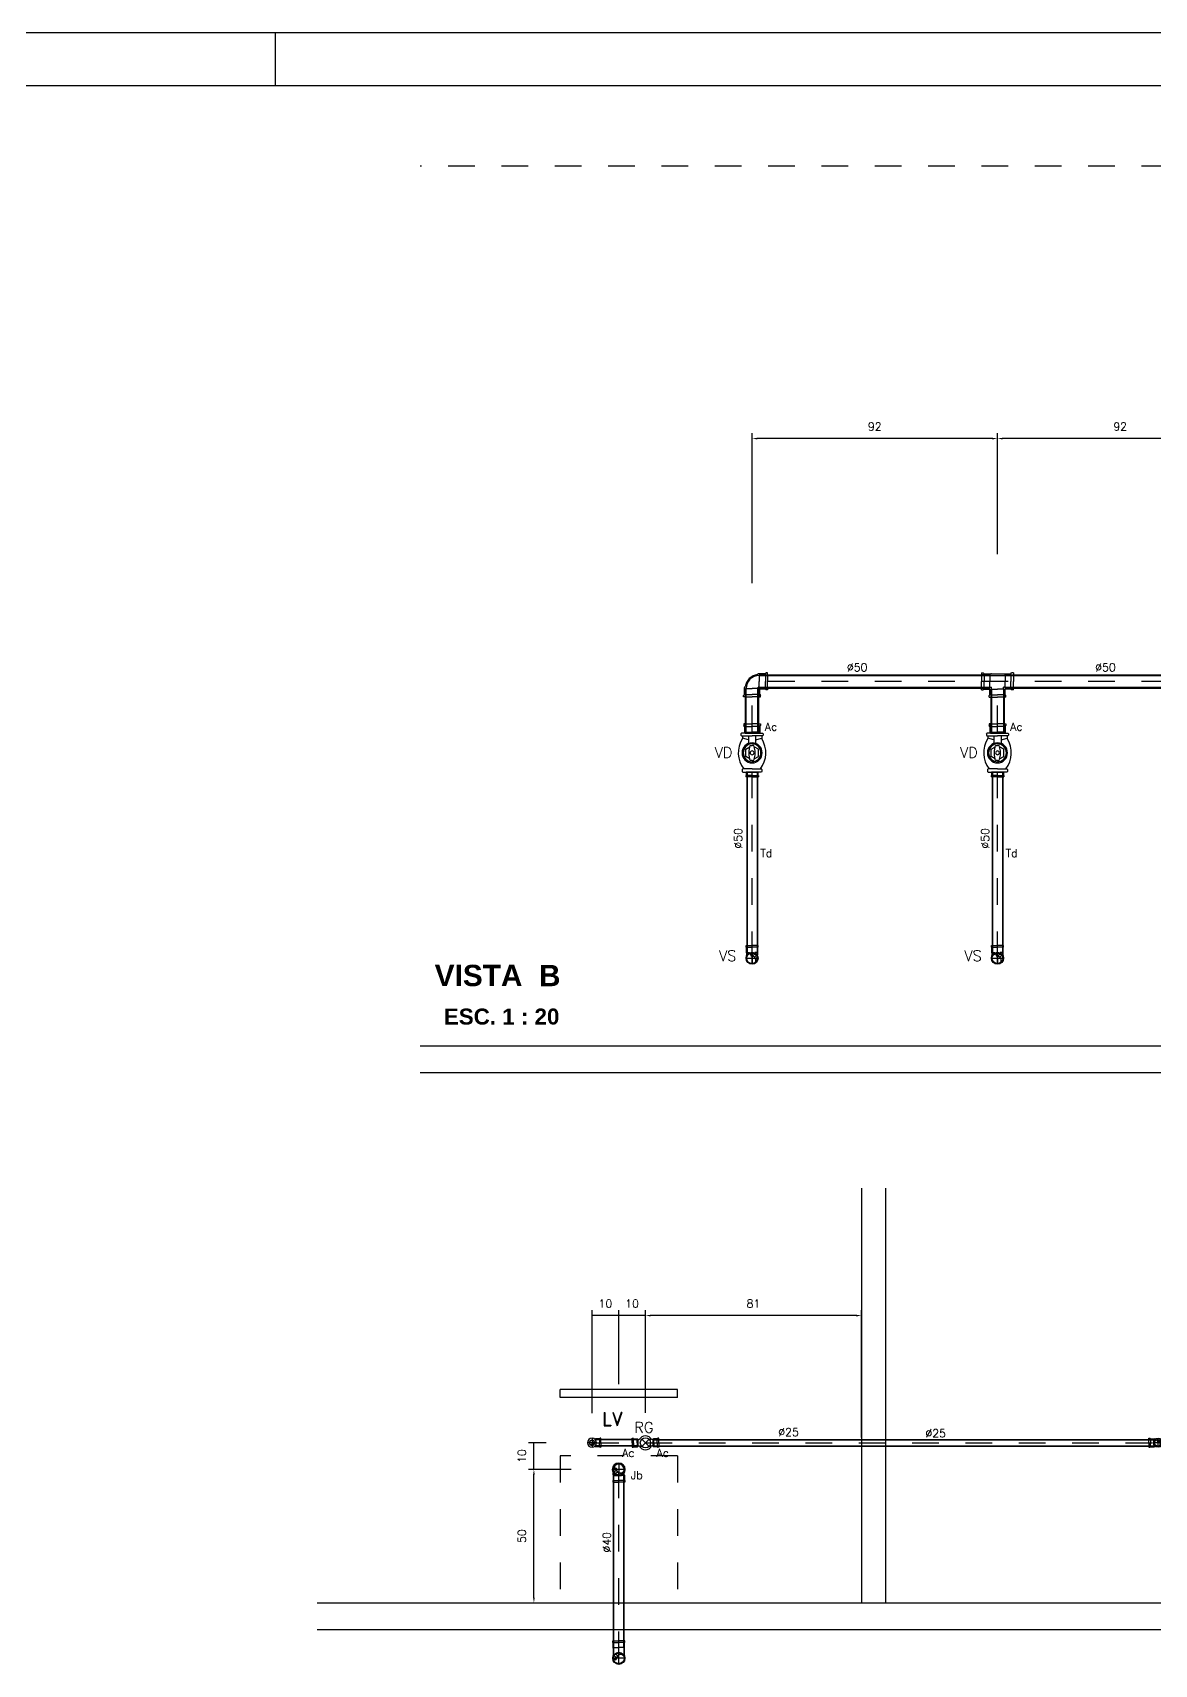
# Model space of a CAD drawing. Header units: millimetres. Extents: x -2485 to 3289, y -257 to 1952.
# Drawn here: x 8.31 to 12.52, y 20.9 to 27.02 of the extents above; entities that cross this region are included whole.
import ezdxf
from ezdxf.enums import TextEntityAlignment as Align

# ---------------------------------------------------------------- set-up
doc = ezdxf.new("R2010")
doc.units = ezdxf.units.MM
doc.header["$LTSCALE"] = 0.3
for name, pattern in [('CONTINUO', [0]), ('HID', [0.37, 0.07, -0.1, 0.03, -0.1, 0.07]), ('HIDDEN2', [0.1875, 0.125, -0.0625]), ('T-5CM', [0.1, 0.05, -0.05])]:
    doc.linetypes.add(name, pattern=pattern)
for name, color, linetype in [('AF', 4, 'Continuous'), ('detalhes esgoto', 1, 'HID'), ('PAREDE', 7, 'CONTINUO'), ('PROJEÇÃO', 11, 'HIDDEN2'), ('SAN', 11, 'Continuous'), ('TEX', 11, 'Continuous'), ('TEXTO', 3, 'Continuous'), ('TUB', 1, 'Continuous'), ('VISTAS', 1, 'Continuous')]:
    doc.layers.add(name, color=color, linetype=linetype)
doc.styles.add('ROMAND', font='romand')
doc.styles.add('ROMANS', font='romans.shx', dxfattribs={"height": 0.03})
doc.styles.add('SANSSERIFBOLD', font='sasb____.pfb')
doc.dimstyles.new('20', dxfattribs={"dimtxt": 0.03, "dimasz": 0.02, "dimexe": 0.02, "dimexo": 0.02, "dimgap": 0.03, "dimtad": 1, "dimdec": 3, "dimlfac": 100, "dimdsep": 46, "dimtxsty": 'ROMANS', "dimcen": 0.02, "dimclrd": 11, "dimclre": 11, "dimclrt": 3, "dimadec": 0, "dimazin": 0, "dimtfac": 3.333333, "dimtdec": 3, "dimtix": 1, "dimtmove": 2, "dimatfit": 3, "dimfxl": 0, "dimtolj": 1, "dimarcsym": 0})

# ---------------------------------------------------------------- blocks, each defined once
blk = doc.blocks.new('40T')
at = {"layer": 'TUB', "color": 1, "linetype": 'Continuous'}
for p, q in [((-0.0227, 0), (0.0227, 0)), ((0, -0.0227), (0, 0.0227))]:
    blk.add_line(p, q, dxfattribs=at)
at = {"layer": 'TUB', "color": 7}
for p, q in [((-0.0057, 0.0111), (0.003, 0.0198)), ((0.0011, 0.0074), (0.0107, 0.0169)), ((0.0088, 0.0044), (0.0162, 0.0118)), ((0.0133, -0.0017), (0.0195, 0.0045)), ((0.0133, -0.0123), (0.0188, -0.0068))]:
    blk.add_line(p, q, dxfattribs=at)
at = {"layer": 'TUB', "color": 4}
for radius in [0.0227, 0.02]:
    blk.add_circle((0, 0), radius, dxfattribs=at)
for centre, radius, start, end in [((0, 0.0137), 0.0063, 90, 270), ((0, -0.0069), 0.0143, 311.81503, 90.10957)]:
    blk.add_arc(centre, radius, start, end, dxfattribs=at)
blk = doc.blocks.new('v50')
at = {"layer": 'AF', "color": 4}
for p, q in [((-0.0416, 0.0718), (-0.0394, 0.0739)), ((-0.0416, 0.0718), (-0.0416, 0.0665)), ((-0.0416, 0.0665), (-0.0394, 0.0644)), ((0, 0.0739), (-0.0394, 0.0739)), ((-0.0394, 0.0644), (0, 0.0644)), ((-0.036, 0.0644), (-0.036, 0.0533)), ((-0.0133, 0.0644), (-0.0133, 0.0353)), ((0, 0.0739), (0.0394, 0.0739)), ((0.0394, 0.0644), (0, 0.0644)), ((0.0133, 0.0644), (0.0133, 0.0353)), ((0.036, 0.0644), (0.036, 0.0533)), ((0.0416, 0.0718), (0.0394, 0.0739)), ((0.0416, 0.0665), (0.0394, 0.0644)), ((0.0416, 0.0718), (0.0416, 0.0665)), ((-0.0133, 0.0489), (-0.036, 0.0556)), ((0.0133, 0.0489), (0.036, 0.0556)), ((-0.037, -0.0623), (-0.0351, -0.0604)), ((0, -0.0604), (-0.0351, -0.0604)), ((0, -0.0604), (0.0351, -0.0604)), ((0.037, -0.0623), (0.0351, -0.0604)), ((-0.037, -0.0623), (-0.037, -0.07)), ((-0.037, -0.07), (-0.0351, -0.0719)), ((-0.0351, -0.0719), (0, -0.0719)), ((-0.022, -0.085), (-0.0235, -0.0853)), ((-0.0235, -0.0853), (-0.0235, -0.0897)), ((-0.022, -0.09), (-0.0235, -0.0897)), ((-0.022, -0.0719), (-0.022, -0.085)), ((0, -0.0719), (-0.022, -0.0719)), ((0, -0.085), (-0.022, -0.085)), ((0, -0.09), (-0.022, -0.09)), ((0.0351, -0.0719), (0, -0.0719)), ((0, -0.0719), (0.022, -0.0719)), ((0, -0.085), (0.022, -0.085)), ((0, -0.09), (0.022, -0.09)), ((0.022, -0.0719), (0.022, -0.085)), ((0.022, -0.085), (0.0235, -0.0853)), ((0.022, -0.09), (0.0235, -0.0897)), ((0.0235, -0.0853), (0.0235, -0.0897)), ((0.037, -0.07), (0.0351, -0.0719)), ((0.037, -0.0623), (0.037, -0.07))]:
    blk.add_line(p, q, dxfattribs=at)
for points in [[(-0.0081, -0.0227), (-0.0237, -0.0137), (-0.0237, 0.0137), (-0.008, 0.0228)], [(0, -0.0286), (-0.0068, -0.0286), (-0.0114, -0.0084), (-0.0114, -0.0002), (-0.0114, 0.008), (-0.0068, 0.0282), (0, 0.0282)], [(0, -0.0286), (0.0068, -0.0286), (0.0114, -0.0084), (0.0114, -0.0002), (0.0114, 0.008), (0.0068, 0.0282), (0, 0.0282)], [(0.0081, -0.0227), (0.0237, -0.0137), (0.0237, 0.0137), (0.008, 0.0228)]]:
    blk.add_lwpolyline(points, dxfattribs=at)
for centre, radius, start, end in [((0.0468, 0), 0.0985, 147.25725, 217.82595), ((0, 0), 0.0377, 90, 270), ((0, 0), 0.0334, 90, 270), ((0, 0), 0.00723, 90, 270), ((0, 0), 0.0377, 270, 90), ((0, 0), 0.0334, 270, 90), ((0, 0), 0.00723, 270, 90), ((-0.0468, 0), 0.0985, 322.17405, 32.74275)]:
    blk.add_arc(centre, radius, start, end, dxfattribs=at)
blk = doc.blocks.new('ADC50')
at = {"layer": 'AF', "color": 3}
for p, q in [((0.0021, 0.0285), (0, 0.0264)), ((0, 0.0264), (0, 0)), ((0.0035, 0.025), (0, 0.0215)), ((0, -0.0264), (0, 0)), ((0.0251, 0.0285), (0.0021, 0.0285)), ((0.0035, 0.025), (0.0345, 0.025)), ((0.0035, 0.025), (0.0035, 0)), ((0.0035, -0.025), (0.0035, 0)), ((0.0251, 0.0285), (0.0281, 0.0315)), ((0.0251, 0.025), (0.0251, 0)), ((0.0251, -0.025), (0.0251, 0)), ((0.0345, 0.0315), (0.0281, 0.0315)), ((0.0345, 0.025), (0.0345, 0.0315)), ((0.0345, 0.025), (0.0345, 0)), ((0.0345, -0.025), (0.0345, 0)), ((0.0035, -0.025), (0, -0.0215)), ((0.0021, -0.0285), (0, -0.0264)), ((0.0251, -0.0285), (0.0021, -0.0285)), ((0.0035, -0.025), (0.0345, -0.025)), ((0.0251, -0.0285), (0.0281, -0.0315)), ((0.0345, -0.0315), (0.0281, -0.0315)), ((0.0345, -0.025), (0.0345, -0.0315))]:
    blk.add_line(p, q, dxfattribs=at)
blk = doc.blocks.new('50')
at = {"layer": 'TEX', "color": 9, "style": 'ROMANS'}
blk.add_text('%%c50', height=0.03, dxfattribs=at).set_placement((0, 0))
blk = doc.blocks.new('*D195')
at = {"layer": 'TEX', "color": 11, "lineweight": -2}
for p, q in [((11.9273, 25.0814), (11.9273, 25.5178)), ((12.8473, 25.0814), (12.8473, 25.5178)), ((12.8273, 25.4978), (11.9473, 25.4978))]:
    blk.add_line(p, q, dxfattribs=at)
at = {"layer": 'TEX', "color": 11}
for points in [[(11.9473, 25.5011), (11.9473, 25.4945), (11.9273, 25.4978)], [(12.8273, 25.5011), (12.8273, 25.4945), (12.8473, 25.4978)]]:
    blk.add_solid(points, dxfattribs=at)
at = {"layer": 'TEX', "color": 3, "insert": (12.3873, 25.5428), "char_height": 0.03, "attachment_point": 5, "style": 'ROMANS'}
blk.add_mtext('\\A1;92', dxfattribs=at)
blk = doc.blocks.new('*D196')
at = {"layer": 'TEX', "color": 11, "lineweight": -2}
for p, q in [((11.0073, 24.9551), (11.0073, 25.5178)), ((11.9273, 25.0646), (11.9273, 25.5178)), ((11.9073, 25.4978), (11.0273, 25.4978))]:
    blk.add_line(p, q, dxfattribs=at)
at = {"layer": 'TEX', "color": 11}
for points in [[(11.0273, 25.5011), (11.0273, 25.4945), (11.0073, 25.4978)], [(11.9073, 25.5011), (11.9073, 25.4945), (11.9273, 25.4978)]]:
    blk.add_solid(points, dxfattribs=at)
at = {"layer": 'TEX', "color": 3, "insert": (11.4673, 25.5428), "char_height": 0.03, "attachment_point": 5, "style": 'ROMANS'}
blk.add_mtext('\\A1;92', dxfattribs=at)
blk = doc.blocks.new('VI')
at = {"layer": 'TEX', "color": 9, "linetype": 'Continuous', "style": 'SANSSERIFBOLD'}
blk.add_text('VISTA', height=0.08, dxfattribs=at).set_placement((-0.0701, 0.0285), align=Align.CENTER)
at = {"layer": 'TEX', "color": 3, "linetype": 'Continuous', "style": 'SANSSERIFBOLD'}
blk.add_text('ESC. 1 : 20', height=0.06, dxfattribs=at).set_placement((0.0164, -0.1155), align=Align.CENTER)
at = {"layer": 'TEXTO', "color": 9, "style": 'SANSSERIFBOLD'}
blk.add_attdef('A', (0.1564, 0.0282), '', height=0.08, dxfattribs=at)
blk = doc.blocks.new('J90A50')
at = {"layer": 'AF', "color": 3}
for p, q in [((0.0239, 0.0285), (0.0208, 0.0254)), ((0.0497, 0.0285), (0.0239, 0.0285)), ((0.0267, 0.025), (0.058, 0.025)), ((0.0267, 0.025), (0.0267, 0)), ((0.0497, 0.0285), (0.0528, 0.0317)), ((0.0497, 0.025), (0.0497, 0)), ((0.0497, -0.025), (0.0497, 0)), ((0.058, 0.0317), (0.0528, 0.0317)), ((0.058, 0.025), (0.058, 0.0317)), ((0.058, 0.025), (0.058, 0)), ((0.058, -0.025), (0.058, 0)), ((-0.0285, -0.0497), (-0.0317, -0.0528)), ((-0.0317, -0.058), (-0.0317, -0.0528)), ((-0.025, -0.058), (-0.0317, -0.058)), ((-0.0285, -0.0239), (-0.0254, -0.0208)), ((-0.0285, -0.0497), (-0.0285, -0.0239)), ((-0.025, -0.0267), (-0.025, -0.058)), ((-0.025, -0.0267), (0, -0.0267)), ((-0.025, -0.0497), (0, -0.0497)), ((-0.025, -0.058), (0, -0.058)), ((0.025, -0.0267), (0, -0.0267)), ((0.025, -0.0497), (0, -0.0497)), ((0.025, -0.058), (0, -0.058)), ((0.0222, -0.0267), (0.0222, -0.0222)), ((0.0267, -0.0222), (0.0222, -0.0222)), ((0.025, -0.0267), (0.025, -0.058)), ((0.025, -0.058), (0.0317, -0.058)), ((0.0267, -0.025), (0.0267, 0)), ((0.0267, -0.025), (0.058, -0.025)), ((0.0497, -0.0285), (0.0285, -0.0285)), ((0.0285, -0.0497), (0.0285, -0.0285)), ((0.0285, -0.0497), (0.0317, -0.0528)), ((0.0317, -0.058), (0.0317, -0.0528)), ((0.0497, -0.0285), (0.0528, -0.0317)), ((0.058, -0.0317), (0.0528, -0.0317)), ((0.058, -0.025), (0.058, -0.0317))]:
    blk.add_line(p, q, dxfattribs=at)
for radius, start, end in [(0.0524, 96.43161, 173.56839), (0.0489, 90, 180)]:
    blk.add_arc((0.0267, -0.0267), radius, start, end, dxfattribs=at)
blk = doc.blocks.new('T50')
at = {"layer": 'AF', "color": 3}
for p, q in [((-0.0315, 0.0595), (-0.0315, 0.0531)), ((-0.0315, 0.0595), (0, 0.0595)), ((-0.0285, 0.0501), (-0.0315, 0.0531)), ((-0.0285, -0.0501), (-0.0285, 0.0501)), ((-0.0285, 0.022), (-0.0285, 0.025)), ((-0.025, 0.0285), (-0.025, 0.0595)), ((-0.025, 0.0501), (-0.0162, 0.0501)), ((-0.022, 0.0285), (-0.025, 0.0285)), ((-0.025, 0.0285), (0, 0.0285)), ((-0.022, -0.0285), (-0.022, 0.0285)), ((-0.0162, 0.0501), (0, 0.0501)), ((0.0315, 0.0595), (0, 0.0595)), ((0.0162, 0.0501), (0, 0.0501)), ((0.025, 0.0285), (0, 0.0285)), ((0.025, 0.0501), (0.0162, 0.0501)), ((0.022, 0.0285), (0.022, 0.022)), ((0.022, 0.0285), (0.025, 0.0285)), ((0.0285, 0.022), (0.022, 0.022)), ((0.025, 0.0285), (0.025, 0.0595)), ((0.0285, 0.0501), (0.0315, 0.0531)), ((0.0285, 0.0501), (0.0285, 0.0285)), ((0.0501, 0.0285), (0.0285, 0.0285)), ((0.0285, 0.025), (0.0595, 0.025)), ((0.0285, 0.022), (0.0285, 0.025)), ((0.0285, 0.025), (0.0285, 0)), ((0.0315, 0.0595), (0.0315, 0.0531)), ((0.0501, 0.0285), (0.0531, 0.0315)), ((0.0501, 0.025), (0.0501, 0.0162)), ((0.0501, 0.0162), (0.0501, 0)), ((0.0595, 0.0315), (0.0531, 0.0315)), ((0.0595, 0.0315), (0.0595, 0)), ((-0.0285, -0.0501), (-0.0315, -0.0531)), ((-0.0315, -0.0595), (-0.0315, -0.0531)), ((-0.0315, -0.0595), (0, -0.0595)), ((-0.0285, -0.022), (-0.0285, -0.025)), ((-0.025, -0.0285), (-0.025, -0.0595)), ((-0.025, -0.0285), (0, -0.0285)), ((-0.022, -0.0285), (-0.025, -0.0285)), ((-0.025, -0.0501), (-0.0162, -0.0501)), ((-0.0162, -0.0501), (0, -0.0501)), ((0.025, -0.0285), (0, -0.0285)), ((0.0162, -0.0501), (0, -0.0501)), ((0.0315, -0.0595), (0, -0.0595)), ((0.025, -0.0501), (0.0162, -0.0501)), ((0.022, -0.0285), (0.022, -0.022)), ((0.0285, -0.022), (0.022, -0.022)), ((0.022, -0.0285), (0.025, -0.0285)), ((0.025, -0.0285), (0.025, -0.0595)), ((0.0285, -0.025), (0.0285, 0)), ((0.0285, -0.022), (0.0285, -0.025)), ((0.0285, -0.025), (0.0595, -0.025)), ((0.0285, -0.0501), (0.0285, -0.0285)), ((0.0501, -0.0285), (0.0285, -0.0285)), ((0.0285, -0.0501), (0.0315, -0.0531)), ((0.0315, -0.0595), (0.0315, -0.0531)), ((0.0501, -0.0162), (0.0501, 0)), ((0.0501, -0.025), (0.0501, -0.0162)), ((0.0501, -0.0285), (0.0531, -0.0315)), ((0.0595, -0.0315), (0.0531, -0.0315)), ((0.0595, -0.0315), (0.0595, 0))]:
    blk.add_line(p, q, dxfattribs=at)
blk = doc.blocks.new('j90e40cb-t')
at = {"layer": 'TUB', "color": 1, "linetype": 'Continuous'}
for p, q in [((-0.0227, 0), (0.0227, 0)), ((0, -0.0227), (0, 0.0227))]:
    blk.add_line(p, q, dxfattribs=at)
at = {"layer": 'TUB', "color": 7}
for p, q in [((-0.0057, 0.0111), (0.003, 0.0198)), ((0.0011, 0.0074), (0.0107, 0.0169)), ((0.0088, 0.0044), (0.0162, 0.0118)), ((0.0133, -0.0017), (0.0195, 0.0045)), ((0.0133, -0.0123), (0.0188, -0.0068))]:
    blk.add_line(p, q, dxfattribs=at)
at = {"layer": 'TUB', "color": 4}
for p, q in [((0.02, 0.0206), (0.0127, 0.0206)), ((0.02, 0.0194), (0.0145, 0.0194)), ((0.02, 0.0206), (0.0208, 0.0212)), ((0.022, 0.0194), (0.02, 0.0194)), ((0.0208, 0.0212), (0.041, 0.0212)), ((0.022, 0.02), (0.022, 0.0194)), ((0.022, 0.02), (0.048, 0.02)), ((0.041, 0.0212), (0.0418, 0.0224)), ((0.0418, 0.0224), (0.048, 0.0224)), ((0.02, -0.0206), (0.0127, -0.0206)), ((0.02, -0.0194), (0.0145, -0.0194)), ((0.022, -0.0194), (0.02, -0.0194)), ((0.02, -0.0206), (0.0208, -0.0212)), ((0.0208, -0.0212), (0.041, -0.0212)), ((0.022, -0.02), (0.022, -0.0194)), ((0.022, -0.02), (0.048, -0.02)), ((0.041, -0.0212), (0.0418, -0.0224)), ((0.0418, -0.0224), (0.048, -0.0224))]:
    blk.add_line(p, q, dxfattribs=at)
at = {"layer": 'TUB', "color": 3}
for p, q in [((0.022, 0.0194), (0.022, 0.0101)), ((0.041, 0.02), (0.041, 0)), ((0.041, -0.02), (0.041, 0)), ((0.048, 0.0224), (0.048, 0)), ((0.048, -0.0224), (0.048, 0)), ((0.022, -0.0194), (0.022, -0.0101))]:
    blk.add_line(p, q, dxfattribs=at)
at = {"layer": 'TUB', "color": 4}
for radius in [0.0242, 0.0227, 0.02]:
    blk.add_circle((0, 0), radius, dxfattribs=at)
for centre, radius, start, end in [((0, 0.0137), 0.0063, 90, 270), ((0, -0.0069), 0.0143, 311.81503, 90.10957)]:
    blk.add_arc(centre, radius, start, end, dxfattribs=at)
blk = doc.blocks.new('jr25-20')
at = {"layer": 'AF', "color": 1}
for p, q in [((0.017, 0), (-0.017, 0)), ((0, -0.017), (0, 0.017))]:
    blk.add_line(p, q, dxfattribs=at)
at = {"layer": 'AF', "color": 7}
for p, q in [((-0.0028, 0.0057), (0, 0.0085)), ((0, 0.0085), (0.0014, 0.0099)), ((0.0006, 0.0039), (0.0051, 0.0085)), ((0.0042, 0.0025), (0.0078, 0.0061)), ((0.0064, -0.0004), (0.0072, 0.0004)), ((0.0072, 0.0004), (0.0094, 0.0026)), ((0.0066, -0.0053), (0.0098, -0.0021))]:
    blk.add_line(p, q, dxfattribs=at)
at = {"layer": 'AF', "color": 3}
for p, q in [((0.0114, 0.0133), (0.0132, 0.015)), ((0.0142, 0.0108), (0.0131, 0.0108)), ((0.0277, 0.015), (0.0132, 0.015)), ((0.0142, 0.0125), (0.0142, 0.0108)), ((0.0142, 0.0125), (0.0332, 0.0125)), ((0.0277, 0.015), (0.0297, 0.017)), ((0.0277, 0.0125), (0.0277, 0)), ((0.0277, -0.0125), (0.0277, 0)), ((0.0332, 0.017), (0.0297, 0.017)), ((0.0332, 0.0125), (0.0332, 0.017)), ((0.0332, 0), (0.0332, 0.0125)), ((0.0332, 0), (0.0332, -0.0125)), ((0.0114, -0.0133), (0.0106, -0.0133)), ((0.0114, -0.0133), (0.0132, -0.015)), ((0.0142, -0.0108), (0.0131, -0.0108)), ((0.0277, -0.015), (0.0132, -0.015)), ((0.0142, -0.0125), (0.0142, -0.0108)), ((0.0142, -0.0125), (0.0332, -0.0125)), ((0.0277, -0.015), (0.0297, -0.017)), ((0.0332, -0.017), (0.0297, -0.017)), ((0.0332, -0.0125), (0.0332, -0.017))]:
    blk.add_line(p, q, dxfattribs=at)
for radius in [0.017, 0.01]:
    blk.add_circle((0, 0), radius, dxfattribs=at)
at = {"layer": 'AF', "color": 7}
for centre, radius, start, end in [((0, 0.007), 0.00302, 90, 270), ((-0.0001, -0.0031), 0.00709, 294.0244, 88.86229)]:
    blk.add_arc(centre, radius, start, end, dxfattribs=at)
blk = doc.blocks.new('25')
at = {"layer": 'TEX', "color": 9, "style": 'ROMANS'}
blk.add_text('%%c25', height=0.03, dxfattribs=at).set_placement((0, 0))
blk = doc.blocks.new('*D200')
at = {"layer": 'TEX', "color": 11, "lineweight": -2}
for p, q in [((10.6074, 21.8451), (10.6074, 22.2299)), ((11.3974, 22.2099), (10.6274, 22.2099)), ((11.4174, 21.753), (11.4174, 22.2299))]:
    blk.add_line(p, q, dxfattribs=at)
at = {"layer": 'TEX', "color": 11}
for points in [[(10.6274, 22.2133), (10.6274, 22.2066), (10.6074, 22.2099)], [(11.3974, 22.2133), (11.3974, 22.2066), (11.4174, 22.2099)]]:
    blk.add_solid(points, dxfattribs=at)
at = {"layer": 'TEX', "color": 3, "insert": (11.0124, 22.2549), "char_height": 0.03, "attachment_point": 5, "style": 'ROMANS'}
blk.add_mtext('\\A1;81', dxfattribs=at)
blk = doc.blocks.new('*D201')
at = {"layer": 'TEX', "color": 11, "lineweight": -2}
for p, q in [((10.5074, 21.953), (10.5074, 22.2299)), ((10.6074, 22.2099), (10.5074, 22.2099)), ((10.6074, 21.8451), (10.6074, 22.2299))]:
    blk.add_line(p, q, dxfattribs=at)
at = {"layer": 'TEX', "color": 3, "insert": (10.5574, 22.2549), "char_height": 0.03, "attachment_point": 5, "style": 'ROMANS'}
blk.add_mtext('\\A1;10', dxfattribs=at)
blk = doc.blocks.new('ADC25')
at = {"layer": 'AF', "color": 3}
for p, q in [((0.0011, 0.015), (0, 0.0139)), ((0, 0.0139), (0, 0)), ((0.0022, 0.0125), (0, 0.0104)), ((0, -0.0139), (0, 0)), ((0.0156, 0.015), (0.0011, 0.015)), ((0.0022, 0.0125), (0.0212, 0.0125)), ((0.0022, 0), (0.0022, 0.0125)), ((0.0156, 0.015), (0.0177, 0.017)), ((0.0156, 0), (0.0156, 0.0125)), ((0.0212, 0.017), (0.0177, 0.017)), ((0.0212, 0.0125), (0.0212, 0.017)), ((0.0212, 0), (0.0212, 0.0125)), ((0.0212, 0), (0.0212, -0.0125)), ((0.0022, -0.0125), (0, -0.0103)), ((0.0011, -0.015), (0, -0.0139)), ((0.0156, -0.015), (0.0011, -0.015)), ((0.0022, 0), (0.0022, -0.0125)), ((0.0022, -0.0125), (0.0212, -0.0125)), ((0.0156, 0), (0.0156, -0.0125)), ((0.0156, -0.015), (0.0177, -0.017)), ((0.0212, -0.017), (0.0177, -0.017)), ((0.0212, -0.0125), (0.0212, -0.017))]:
    blk.add_line(p, q, dxfattribs=at)
blk = doc.blocks.new('RG-25')
at = {"layer": 'AF', "color": 4}
for p, q in [((-0.0288, 0.0109), (-0.0277, 0.0109)), ((-0.0288, 0), (-0.0288, 0.0109)), ((-0.0288, 0), (-0.0288, -0.0109)), ((-0.0277, 0.0119), (-0.0277, 0.0109)), ((-0.0277, 0.0119), (-0.0231, 0.0119)), ((0.0136, -0.0136), (-0.0136, 0.0136)), ((-0.0136, -0.0136), (0.0136, 0.0136)), ((0.0277, 0.0119), (0.0231, 0.0119)), ((0.0277, 0.0119), (0.0277, 0.0109)), ((0.0289, 0.0109), (0.0277, 0.0109)), ((0.0289, 0), (0.0289, 0.0109)), ((0.0289, 0), (0.0289, -0.0109)), ((-0.0288, -0.0109), (-0.0277, -0.0109)), ((-0.0277, -0.0119), (-0.0277, -0.0109)), ((-0.0277, -0.0119), (-0.0231, -0.0119)), ((0.0277, -0.0119), (0.0231, -0.0119)), ((0.0289, -0.0109), (0.0277, -0.0109)), ((0.0277, -0.0119), (0.0277, -0.0109))]:
    blk.add_line(p, q, dxfattribs=at)
blk.add_circle((0, 0), 0.0192, dxfattribs=at)
for start, end in [(90, 152.77607), (27.22393, 90), (207.22393, 270), (270, 332.77607)]:
    blk.add_arc((0, 0), 0.026, start, end, dxfattribs=at)
blk = doc.blocks.new('*D202')
at = {"layer": 'TEX', "color": 11, "lineweight": -2}
for p, q in [((10.4074, 21.8436), (10.4074, 22.2299)), ((10.5074, 22.2099), (10.4074, 22.2099)), ((10.5074, 21.953), (10.5074, 22.2299))]:
    blk.add_line(p, q, dxfattribs=at)
at = {"layer": 'TEX', "color": 3, "insert": (10.4574, 22.2549), "char_height": 0.03, "attachment_point": 5, "style": 'ROMANS'}
blk.add_mtext('\\A1;10', dxfattribs=at)
blk = doc.blocks.new('T25T')
at = {"layer": 'AF', "color": 3}
for p, q in [((-0.034, 0.017), (-0.0305, 0.017)), ((-0.034, 0.0125), (-0.034, 0.017)), ((-0.034, 0.017), (-0.0305, 0.017)), ((-0.034, 0.0125), (-0.034, 0.017)), ((-0.034, 0), (-0.034, 0.0125)), ((-0.015, 0.0125), (-0.034, 0.0125)), ((-0.034, 0), (-0.034, 0.0125)), ((-0.015, 0.0125), (-0.034, 0.0125)), ((-0.034, 0), (-0.034, -0.0125)), ((-0.034, 0), (-0.034, -0.0125)), ((-0.034, 0), (-0.034, -0.0125)), ((-0.0285, 0.015), (-0.0305, 0.017)), ((-0.0285, 0.015), (-0.0305, 0.017)), ((-0.0285, 0.015), (-0.014, 0.015)), ((-0.0285, 0.015), (-0.014, 0.015)), ((-0.0285, 0.0125), (-0.0285, 0)), ((-0.0285, 0.0125), (-0.0285, 0)), ((-0.0285, -0.0125), (-0.0285, 0)), ((-0.0285, -0.0125), (-0.0285, 0)), ((-0.0285, -0.0125), (-0.0285, 0)), ((-0.015, 0.0125), (-0.015, 0.0108)), ((-0.015, 0.0125), (-0.015, 0.008)), ((-0.015, 0.0125), (-0.015, 0.0108)), ((-0.015, 0.0125), (-0.015, 0.008)), ((-0.015, 0.0108), (-0.0131, 0.0108)), ((-0.0131, 0.0108), (-0.015, 0.0108)), ((-0.0122, 0.0133), (-0.014, 0.015)), ((-0.0122, 0.0133), (-0.014, 0.015)), ((-0.0122, 0.0133), (-0.0106, 0.0133)), ((-0.0106, 0.0133), (-0.0122, 0.0133)), ((0.0122, 0.0133), (0.0106, 0.0133)), ((0.0106, 0.0133), (0.0122, 0.0133)), ((0.0122, 0.0133), (0.014, 0.015)), ((0.0122, 0.0133), (0.014, 0.015)), ((0.015, 0.0108), (0.0131, 0.0108)), ((0.0131, 0.0108), (0.015, 0.0108)), ((0.0285, 0.015), (0.014, 0.015)), ((0.0285, 0.015), (0.014, 0.015)), ((0.015, 0.0125), (0.015, 0.008)), ((0.015, 0.0125), (0.034, 0.0125)), ((0.015, 0.0125), (0.015, 0.0108)), ((0.015, 0.0125), (0.034, 0.0125)), ((0.015, 0.0125), (0.015, 0.008)), ((0.015, 0.0125), (0.015, 0.0108)), ((0.0285, 0.015), (0.0305, 0.017)), ((0.0285, 0.015), (0.0305, 0.017)), ((0.0285, 0.0125), (0.0285, 0)), ((0.0285, 0.0125), (0.0285, 0)), ((0.0285, -0.0125), (0.0285, 0)), ((0.0285, -0.0125), (0.0285, 0)), ((0.0285, -0.0125), (0.0285, 0)), ((0.034, 0.017), (0.0305, 0.017)), ((0.034, 0.017), (0.0305, 0.017)), ((0.034, 0.0125), (0.034, 0.017)), ((0.034, 0.0125), (0.034, 0.017)), ((0.034, 0), (0.034, 0.0125)), ((0.034, 0), (0.034, 0.0125)), ((0.034, 0), (0.034, -0.0125)), ((0.034, 0), (0.034, -0.0125)), ((0.034, 0), (0.034, -0.0125)), ((-0.015, -0.0125), (-0.034, -0.0125)), ((-0.034, -0.0125), (-0.034, -0.017)), ((-0.015, -0.0125), (-0.034, -0.0125)), ((-0.034, -0.0125), (-0.034, -0.017)), ((-0.034, -0.017), (-0.0305, -0.017)), ((-0.034, -0.017), (-0.0305, -0.017)), ((-0.0285, -0.015), (-0.0305, -0.017)), ((-0.0285, -0.015), (-0.0305, -0.017)), ((-0.0285, -0.015), (-0.014, -0.015)), ((-0.0285, -0.015), (-0.014, -0.015)), ((-0.015, -0.0125), (-0.015, -0.008)), ((-0.015, -0.0125), (-0.015, -0.008)), ((-0.015, -0.0125), (-0.015, -0.008)), ((-0.015, -0.0125), (-0.015, -0.0108)), ((-0.015, -0.0108), (-0.0131, -0.0108)), ((-0.015, -0.0125), (-0.015, -0.0108)), ((-0.0131, -0.0108), (-0.015, -0.0108)), ((-0.0122, -0.0133), (-0.014, -0.015)), ((-0.0122, -0.0133), (-0.014, -0.015)), ((-0.0122, -0.0133), (-0.0106, -0.0133)), ((-0.0106, -0.0133), (-0.0122, -0.0133)), ((0.0122, -0.0133), (0.0106, -0.0133)), ((0.0106, -0.0133), (0.0122, -0.0133)), ((0.0122, -0.0133), (0.014, -0.015)), ((0.0122, -0.0133), (0.014, -0.015)), ((0.015, -0.0108), (0.0131, -0.0108)), ((0.0131, -0.0108), (0.015, -0.0108)), ((0.0285, -0.015), (0.014, -0.015)), ((0.0285, -0.015), (0.014, -0.015)), ((0.015, -0.0125), (0.015, -0.008)), ((0.015, -0.0125), (0.015, -0.008)), ((0.015, -0.0125), (0.015, -0.008)), ((0.015, -0.0125), (0.015, -0.0108)), ((0.015, -0.0125), (0.015, -0.0108)), ((0.015, -0.0125), (0.034, -0.0125)), ((0.015, -0.0125), (0.034, -0.0125)), ((0.0285, -0.015), (0.0305, -0.017)), ((0.0285, -0.015), (0.0305, -0.017)), ((0.034, -0.017), (0.0305, -0.017)), ((0.034, -0.017), (0.0305, -0.017)), ((0.034, -0.0125), (0.034, -0.017)), ((0.034, -0.0125), (0.034, -0.017))]:
    blk.add_line(p, q, dxfattribs=at)
at = {"layer": 'AF', "color": 1}
for p, q in [((0.017, 0), (-0.017, 0)), ((0, -0.017), (0, 0.017))]:
    blk.add_line(p, q, dxfattribs=at)
at = {"layer": 'AF', "color": 7}
for p, q in [((-0.0034, 0.0072), (0.0018, 0.0124)), ((0.0007, 0.0049), (0.0064, 0.0106)), ((0.0053, 0.0031), (0.0097, 0.0076)), ((0.008, -0.0005), (0.009, 0.0005)), ((0.009, 0.0005), (0.0117, 0.0032)), ((0.0083, -0.0066), (0.0122, -0.0026))]:
    blk.add_line(p, q, dxfattribs=at)
at = {"layer": 'AF', "color": 3}
for radius in [0.017, 0.0125]:
    blk.add_circle((0, 0), radius, dxfattribs=at)
at = {"layer": 'AF', "color": 7}
for centre, radius, start, end in [((0, 0.0087), 0.00378, 90, 270), ((-0.0002, -0.0039), 0.00887, 294.0244, 88.86229)]:
    blk.add_arc(centre, radius, start, end, dxfattribs=at)
blk = doc.blocks.new('*D243')
at = {"layer": 'TEX', "color": 11, "lineweight": -2}
for p, q in [((10.3291, 21.633), (10.1693, 21.633)), ((10.1893, 21.153), (10.1893, 21.613)), ((10.1718, 21.133), (10.2093, 21.133))]:
    blk.add_line(p, q, dxfattribs=at)
at = {"layer": 'TEX', "color": 11}
for points in [[(10.186, 21.613), (10.1927, 21.613), (10.1893, 21.633)], [(10.186, 21.153), (10.1927, 21.153), (10.1893, 21.133)]]:
    blk.add_solid(points, dxfattribs=at)
at = {"layer": 'TEX', "color": 3, "insert": (10.1443, 21.383), "char_height": 0.03, "attachment_point": 5, "rotation": 90, "style": 'ROMANS'}
blk.add_mtext('\\A1;50', dxfattribs=at)
blk = doc.blocks.new('*D244')
at = {"layer": 'TEX', "color": 11, "lineweight": -2}
for p, q in [((10.2348, 21.733), (10.1693, 21.733)), ((10.1893, 21.633), (10.1893, 21.733)), ((10.3291, 21.633), (10.1693, 21.633))]:
    blk.add_line(p, q, dxfattribs=at)
at = {"layer": 'TEX', "color": 3, "insert": (10.1443, 21.683), "char_height": 0.03, "attachment_point": 5, "rotation": 90, "style": 'ROMANS'}
blk.add_mtext('\\A1;10', dxfattribs=at)

msp = doc.modelspace()

# ---------------------------------------------------------------- linework, layer by layer
at = {"color": 4, "linetype": 'Continuous'}
msp.add_line((0, 27.019655), (16.62, 27.019655), dxfattribs=at)
at = {"color": 5, "linetype": 'Continuous'}
msp.add_line((9.22, 26.819655), (9.22, 27.019655), dxfattribs=at)
at = {"color": 12, "linetype": 'Continuous'}
msp.add_line((16.42, 26.819655), (0.5, 26.819655), dxfattribs=at)
at = {"layer": 'AF', "color": 4}
for p, q in [((10.987283, 24.247636), (10.987283, 23.571544)), ((10.987283, 24.247636), (10.987283, 23.571544)), ((10.988483, 24.247636), (10.988483, 23.571544)), ((10.988483, 24.247636), (10.988483, 23.571544)), ((11.026083, 24.247636), (11.026083, 23.571544)), ((11.026083, 24.247636), (11.026083, 23.571544)), ((11.027283, 24.247636), (11.027283, 23.571544)), ((11.027283, 24.247636), (11.027283, 23.571544)), ((11.907283, 24.247634), (11.907283, 23.571543)), ((11.907283, 24.247634), (11.907283, 23.571543)), ((11.908483, 24.247634), (11.908483, 23.571543)), ((11.908483, 24.247634), (11.908483, 23.571543)), ((11.946083, 24.247634), (11.946083, 23.571543)), ((11.946083, 24.247634), (11.946083, 23.571543)), ((11.947283, 24.247634), (11.947283, 23.571543)), ((11.947283, 24.247634), (11.947283, 23.571543)), ((10.984883, 23.591349), (10.984883, 23.597544)), ((10.984883, 23.591349), (10.984883, 23.597544)), ((10.986083, 23.590544), (10.984883, 23.591349)), ((10.986083, 23.590544), (10.984883, 23.591349)), ((10.986083, 23.570344), (10.986083, 23.590544)), ((10.986083, 23.570344), (10.986083, 23.590544)), ((10.986683, 23.569544), (10.986083, 23.570344)), ((10.986683, 23.569544), (10.986083, 23.570344)), ((10.986683, 23.569544), (10.986683, 23.562293)), ((10.986683, 23.569544), (10.986683, 23.562293)), ((10.987283, 23.571544), (10.987283, 23.597544)), ((10.987283, 23.571544), (10.987283, 23.597544)), ((10.987283, 23.571544), (10.987883, 23.571544)), ((10.987283, 23.571544), (10.987883, 23.571544)), ((10.987883, 23.571544), (10.987883, 23.569544)), ((10.987883, 23.571544), (10.987883, 23.569544)), ((10.987883, 23.569544), (10.987883, 23.564054)), ((10.987883, 23.569544), (10.987883, 23.564054)), ((11.026683, 23.571544), (11.026683, 23.569544)), ((11.027283, 23.571544), (11.026683, 23.571544)), ((11.027283, 23.571544), (11.026683, 23.571544)), ((11.026683, 23.571544), (11.026683, 23.569544)), ((11.026683, 23.569544), (11.026683, 23.564054)), ((11.026683, 23.569544), (11.026683, 23.564054)), ((11.027283, 23.571544), (11.027283, 23.597544)), ((11.027283, 23.571544), (11.027283, 23.597544)), ((11.027883, 23.569544), (11.028483, 23.570344)), ((11.027883, 23.569544), (11.028483, 23.570344)), ((11.027883, 23.569544), (11.027883, 23.562293)), ((11.027883, 23.569544), (11.027883, 23.562293)), ((11.028483, 23.590544), (11.029683, 23.591349)), ((11.028483, 23.590544), (11.029683, 23.591349)), ((11.028483, 23.570344), (11.028483, 23.590544)), ((11.028483, 23.570344), (11.028483, 23.590544)), ((11.029683, 23.591349), (11.029683, 23.597544)), ((11.029683, 23.591349), (11.029683, 23.597544)), ((11.904883, 23.591348), (11.904883, 23.597543)), ((11.904883, 23.591348), (11.904883, 23.597543)), ((11.906083, 23.590543), (11.904883, 23.591348)), ((11.906083, 23.590543), (11.904883, 23.591348)), ((11.906083, 23.570343), (11.906083, 23.590543)), ((11.906083, 23.570343), (11.906083, 23.590543)), ((11.906683, 23.569543), (11.906083, 23.570343)), ((11.906683, 23.569543), (11.906083, 23.570343)), ((11.906683, 23.569543), (11.906683, 23.562292)), ((11.906683, 23.569543), (11.906683, 23.562292)), ((11.907283, 23.571543), (11.907283, 23.597543)), ((11.907283, 23.571543), (11.907283, 23.597543)), ((11.907283, 23.571543), (11.907883, 23.571543)), ((11.907283, 23.571543), (11.907883, 23.571543)), ((11.907883, 23.571543), (11.907883, 23.569543)), ((11.907883, 23.571543), (11.907883, 23.569543)), ((11.907883, 23.569543), (11.907883, 23.564053)), ((11.907883, 23.569543), (11.907883, 23.564053)), ((11.946683, 23.571543), (11.946683, 23.569543)), ((11.947283, 23.571543), (11.946683, 23.571543)), ((11.947283, 23.571543), (11.946683, 23.571543)), ((11.946683, 23.571543), (11.946683, 23.569543)), ((11.946683, 23.569543), (11.946683, 23.564053)), ((11.946683, 23.569543), (11.946683, 23.564053)), ((11.947283, 23.571543), (11.947283, 23.597543)), ((11.947283, 23.571543), (11.947283, 23.597543)), ((11.947883, 23.569543), (11.948483, 23.570343)), ((11.947883, 23.569543), (11.948483, 23.570343)), ((11.947883, 23.569543), (11.947883, 23.562292)), ((11.947883, 23.569543), (11.947883, 23.562292)), ((11.948483, 23.590543), (11.949683, 23.591348)), ((11.948483, 23.590543), (11.949683, 23.591348)), ((11.948483, 23.570343), (11.948483, 23.590543)), ((11.948483, 23.570343), (11.948483, 23.590543)), ((11.949683, 23.591348), (11.949683, 23.597543)), ((11.949683, 23.591348), (11.949683, 23.597543))]:
    msp.add_line(p, q, dxfattribs=at)
at = {"layer": 'AF', "color": 1, "linetype": 'HID'}
for p, q in [((11.007283, 23.549544), (11.007283, 24.247636)), ((11.007283, 23.549544), (11.007283, 24.247636)), ((11.927283, 23.549543), (11.927283, 24.247634)), ((11.927283, 23.549543), (11.927283, 24.247634))]:
    msp.add_line(p, q, dxfattribs=at)
at = {"layer": 'AF', "color": 3}
for p, q in [((10.984883, 23.597544), (11.007283, 23.597544)), ((10.984883, 23.597544), (11.007283, 23.597544)), ((10.987283, 23.590544), (11.007283, 23.590544)), ((10.987283, 23.590544), (11.007283, 23.590544)), ((10.987883, 23.571544), (10.99714, 23.571544)), ((10.987883, 23.571544), (10.99714, 23.571544)), ((11.029683, 23.597544), (11.007283, 23.597544)), ((11.029683, 23.597544), (11.007283, 23.597544)), ((11.027283, 23.590544), (11.007283, 23.590544)), ((11.027283, 23.590544), (11.007283, 23.590544)), ((11.026683, 23.571544), (11.017427, 23.571544)), ((11.026683, 23.571544), (11.017427, 23.571544)), ((11.904883, 23.597543), (11.927283, 23.597543)), ((11.904883, 23.597543), (11.927283, 23.597543)), ((11.907283, 23.590543), (11.927283, 23.590543)), ((11.907283, 23.590543), (11.927283, 23.590543)), ((11.907883, 23.571543), (11.91714, 23.571543)), ((11.907883, 23.571543), (11.91714, 23.571543)), ((11.949683, 23.597543), (11.927283, 23.597543)), ((11.949683, 23.597543), (11.927283, 23.597543)), ((11.947283, 23.590543), (11.927283, 23.590543)), ((11.947283, 23.590543), (11.927283, 23.590543)), ((11.946683, 23.571543), (11.937427, 23.571543)), ((11.946683, 23.571543), (11.937427, 23.571543)), ((10.576434, 21.745497), (10.421634, 21.745497)), ((10.576434, 21.743797), (10.421634, 21.743797)), ((10.576434, 21.722197), (10.421634, 21.722197)), ((10.576434, 21.720497), (10.421634, 21.720497)), ((10.638434, 21.745497), (12.514161, 21.745497)), ((10.638434, 21.743797), (12.514161, 21.743797)), ((10.638434, 21.722197), (12.514161, 21.722197)), ((10.638434, 21.720497), (12.514161, 21.720497))]:
    msp.add_line(p, q, dxfattribs=at)
at = {"layer": 'AF', "color": 1, "linetype": 'Continuous'}
for p, q in [((11.007283, 23.572244), (11.007283, 23.526844)), ((11.927283, 23.572243), (11.927283, 23.526843))]:
    msp.add_line(p, q, dxfattribs=at)
at = {"layer": 'detalhes esgoto'}
for p, q in [((15.367283, 24.587442), (11.007283, 24.587442)), ((11.007283, 24.39694), (11.007283, 24.587442)), ((11.927283, 24.396939), (11.927283, 24.587441)), ((10.407434, 21.732997), (13.657434, 21.732997))]:
    msp.add_line(p, q, dxfattribs=at)
at = {"layer": 'PAREDE'}
for p, q in [((16.117283, 23.219546), (9.762618, 23.219546)), ((16.117283, 23.119546), (9.762618, 23.119546)), ((11.417434, 22.687243), (11.417434, 21.132997)), ((11.507434, 22.687243), (11.507434, 21.132997)), ((10.727434, 21.932997), (10.287434, 21.932997)), ((10.287434, 21.902997), (10.287434, 21.932997)), ((10.727434, 21.902997), (10.287434, 21.902997)), ((10.727434, 21.902997), (10.727434, 21.932997)), ((9.376989, 21.132997), (14.493984, 21.132997)), ((9.376989, 21.032997), (14.493984, 21.032997))]:
    msp.add_line(p, q, dxfattribs=at)
at = {"layer": 'PROJEÇÃO'}
msp.add_line((15.967283, 26.519546), (9.762618, 26.519546), dxfattribs=at)
at = {"layer": 'SAN', "linetype": 'T-5CM'}
for p, q in [((10.727434, 21.683876), (10.287434, 21.683876)), ((10.287434, 21.683876), (10.287434, 21.132997)), ((10.727434, 21.683876), (10.727434, 21.132997))]:
    msp.add_line(p, q, dxfattribs=at)
at = {"layer": 'TUB', "color": 3}
for p, q in [((11.03395, 24.612442), (11.898783, 24.612442)), ((11.03395, 24.609442), (11.898783, 24.609442)), ((11.955783, 24.612442), (12.818783, 24.61244)), ((11.955783, 24.609442), (12.818783, 24.60944)), ((10.982283, 24.39694), (10.982283, 24.560775)), ((10.985283, 24.39694), (10.985283, 24.560775)), ((11.029283, 24.39694), (11.029283, 24.560775)), ((11.032283, 24.39694), (11.032283, 24.560775)), ((11.03395, 24.565442), (11.898783, 24.565442)), ((11.03395, 24.562442), (11.898783, 24.562442)), ((11.902283, 24.558942), (11.902283, 24.396939)), ((11.905283, 24.558942), (11.905283, 24.396939)), ((11.949283, 24.558942), (11.949283, 24.396939)), ((11.952283, 24.558942), (11.952283, 24.396939)), ((11.955783, 24.565442), (12.818783, 24.56544)), ((11.955783, 24.562442), (12.818783, 24.56244)), ((10.485034, 20.991035), (10.507434, 20.991035)), ((10.487434, 20.984035), (10.507434, 20.984035)), ((10.529834, 20.991035), (10.507434, 20.991035)), ((10.527434, 20.984035), (10.507434, 20.984035)), ((10.488034, 20.965035), (10.507434, 20.965035)), ((10.526834, 20.965035), (10.507434, 20.965035))]:
    msp.add_line(p, q, dxfattribs=at)
at = {"layer": 'TUB', "color": 4}
for p, q in [((10.487434, 20.965035), (10.487434, 21.608772)), ((10.488634, 20.965035), (10.488634, 21.608772)), ((10.526234, 20.965035), (10.526234, 21.608772)), ((10.527434, 20.965035), (10.527434, 21.608772)), ((10.485034, 20.98484), (10.485034, 20.991035)), ((10.486234, 20.984035), (10.485034, 20.98484)), ((10.486234, 20.963835), (10.486234, 20.984035)), ((10.487434, 20.965035), (10.487434, 20.991035)), ((10.527434, 20.965035), (10.527434, 20.991035)), ((10.528634, 20.984035), (10.529834, 20.98484)), ((10.528634, 20.963835), (10.528634, 20.984035)), ((10.529834, 20.98484), (10.529834, 20.991035)), ((10.486834, 20.963035), (10.486234, 20.963835)), ((10.486834, 20.963035), (10.486834, 20.934571)), ((10.487434, 20.965035), (10.488034, 20.965035)), ((10.488034, 20.965035), (10.488034, 20.963035)), ((10.488034, 20.963035), (10.488034, 20.936822)), ((10.527434, 20.965035), (10.526834, 20.965035)), ((10.526834, 20.965035), (10.526834, 20.963035)), ((10.526834, 20.963035), (10.526834, 20.936822)), ((10.528034, 20.963035), (10.528634, 20.963835)), ((10.528034, 20.963035), (10.528034, 20.934571))]:
    msp.add_line(p, q, dxfattribs=at)
at = {"layer": 'TUB', "color": 1, "linetype": 'HID'}
msp.add_line((10.507434, 20.925035), (10.507434, 21.632997), dxfattribs=at)
at = {"layer": 'TUB', "color": 1, "linetype": 'Continuous'}
for p, q in [((10.530134, 20.925035), (10.484734, 20.925035)), ((10.507434, 20.902335), (10.507434, 20.947735))]:
    msp.add_line(p, q, dxfattribs=at)
at = {"layer": 'TUB', "color": 7}
for p, q in [((10.496341, 20.919305), (10.487654, 20.927992)), ((10.500072, 20.926181), (10.49053, 20.935723)), ((10.503029, 20.93383), (10.495659, 20.941201)), ((10.509092, 20.938374), (10.502942, 20.944524)), ((10.51978, 20.938293), (10.514226, 20.943847))]:
    msp.add_line(p, q, dxfattribs=at)
at = {"layer": 'TUB', "color": 4}
for radius in [0.0227, 0.02]:
    msp.add_circle((10.507434, 20.925035), radius, dxfattribs=at)
for centre, radius, start, end in [((10.493731, 20.925035), 0.006297, 180, 0), ((10.514335, 20.925063), 0.014307, 41.8150267, 180.1095737)]:
    msp.add_arc(centre, radius, start, end, dxfattribs=at)

# ---------------------------------------------------------------- block references
for name, p in [('v50', (11.007283, 24.319544)), ('v50', (11.927283, 24.319543)), ('RG-25', (10.607434, 21.732997))]:
    msp.add_blockref(name, p)
at = {"xscale": -1, "rotation": 90}
msp.add_blockref('j90e40cb-t', (10.507434, 21.632997), dxfattribs=at)
at = {"layer": 'AF'}
for name, p, rotation in [('ADC50', (11.007283, 24.39344), 90), ('ADC50', (11.927283, 24.393439), 90), ('ADC25', (10.578584, 21.732997), 180)]:
    msp.add_blockref(name, p, dxfattribs=dict(at, rotation=rotation))
msp.add_blockref('ADC25', (10.636284, 21.732997), dxfattribs=at)
at = {"layer": 'TEX'}
msp.add_blockref('25', (11.657026, 21.753511), dxfattribs=at)
at = {"layer": 'TUB'}
for name, p in [('50', (11.362548, 24.625103)), ('50', (12.293477, 24.625103)), ('40T', (11.007283, 23.549544)), ('40T', (11.007283, 23.549544)), ('40T', (11.927283, 23.549543)), ('40T', (11.927283, 23.549543))]:
    msp.add_blockref(name, p, dxfattribs=at)
at = {"layer": 'TUB', "color": 3, "rotation": 90}
for p in [(10.969935, 23.960364), (11.896035, 23.960364)]:
    msp.add_blockref('50', p, dxfattribs=at)
at = {"layer": 'TUB'}
msp.add_blockref('VI', (10.051927, 23.416449), dxfattribs=at).add_auto_attribs({'A': 'B'})
at = {"layer": 'TUB', "color": 3}
msp.add_blockref('25', (11.105461, 21.758036), dxfattribs=at)
at = {"layer": 'TUB', "xscale": -1, "rotation": 180}
msp.add_blockref('jr25-20', (10.407434, 21.732997), dxfattribs=at)
at = {"layer": 'VISTAS'}
for name, p in [('J90A50', (11.007283, 24.587442)), ('T25T', (12.529161, 21.732997))]:
    msp.add_blockref(name, p, dxfattribs=at)
at = {"layer": 'VISTAS', "rotation": 270}
msp.add_blockref('T50', (11.927283, 24.587442), dxfattribs=at)

# ---------------------------------------------------------------- texts
at = {"layer": 'TEX', "color": 9}
for s, height, style, p in [('Ac', 0.03, 'ROMANS', (11.055006, 24.402731)), ('Ac', 0.03, 'ROMANS', (11.975006, 24.40273)), ('VD', 0.04, 'ROMAND', (10.866634, 24.300902)), ('VD', 0.04, 'ROMAND', (11.786634, 24.300901)), ('Td', 0.03, 'ROMANS', (11.037929, 23.928704)), ('Td', 0.03, 'ROMANS', (11.037929, 23.928704)), ('Td', 0.03, 'ROMANS', (11.957929, 23.928703)), ('Td', 0.03, 'ROMANS', (11.957929, 23.928703)), ('VS', 0.04, 'ROMAND', (10.883189, 23.538784)), ('VS', 0.04, 'ROMAND', (10.883189, 23.538784)), ('VS', 0.04, 'ROMAND', (11.803189, 23.538783)), ('VS', 0.04, 'ROMAND', (11.803189, 23.538783)), ('LV', 0.05, 'ROMAND', (10.443933, 21.79633)), ('RG', 0.04, 'ROMAND', (10.565652, 21.770779)), ('Ac', 0.03, 'ROMANS', (10.520039, 21.680034)), ('Ac', 0.03, 'ROMANS', (10.649115, 21.680034)), ('Jb', 0.03, 'ROMANS', (10.552421, 21.596831))]:
    msp.add_text(s, height=height, dxfattribs=dict(at, style=style)).set_placement(p)
at = {"layer": 'TEX', "color": 9, "style": 'ROMANS'}
msp.add_text('%%c40', height=0.03, rotation=90, dxfattribs=at).set_placement((10.477443, 21.321525))

# ---------------------------------------------------------------- dimensions: what is measured, and where the dimension line sits
at = {"layer": 'TEX'}
for base, p1, p2, picture, middle in [((11.007283, 25.497805), (11.927283, 25.044558), (11.007283, 24.935138), '*D196', (11.467283, 25.542805)), ((11.927283, 25.497805), (12.847283, 25.061357), (11.927283, 25.061358), '*D195', (12.387283, 25.542805)), ((10.407434, 22.209934), (10.507434, 21.932997), (10.407434, 21.823622), '*D202', (10.457434, 22.254934)), ((10.507434, 22.209934), (10.607434, 21.825069), (10.507434, 21.932997), '*D201', (10.557434, 22.254934)), ((10.607434, 22.209934), (11.417434, 21.732997), (10.607434, 21.825069), '*D200', (11.012434, 22.254934))]:
    dim = msp.add_linear_dim(base=base, p1=p1, p2=p2, dimstyle='20', dxfattribs=at)
    dim.commit()
    dim.dimension.update_dxf_attribs({"geometry": picture, "text_midpoint": middle})
for base, p1, p2, picture, middle in [((10.189339, 21.732997), (10.349077, 21.632997), (10.254777, 21.732997), '*D244', (10.144339, 21.682997)), ((10.189339, 21.632997), (10.151777, 21.132997), (10.349077, 21.632997), '*D243', (10.144339, 21.382997))]:
    dim = msp.add_linear_dim(base=base, p1=p1, p2=p2, angle=90, dimstyle='20', dxfattribs=at)
    dim.commit()
    dim.dimension.update_dxf_attribs({"geometry": picture, "text_midpoint": middle})

doc.saveas('drawing.dxf')
